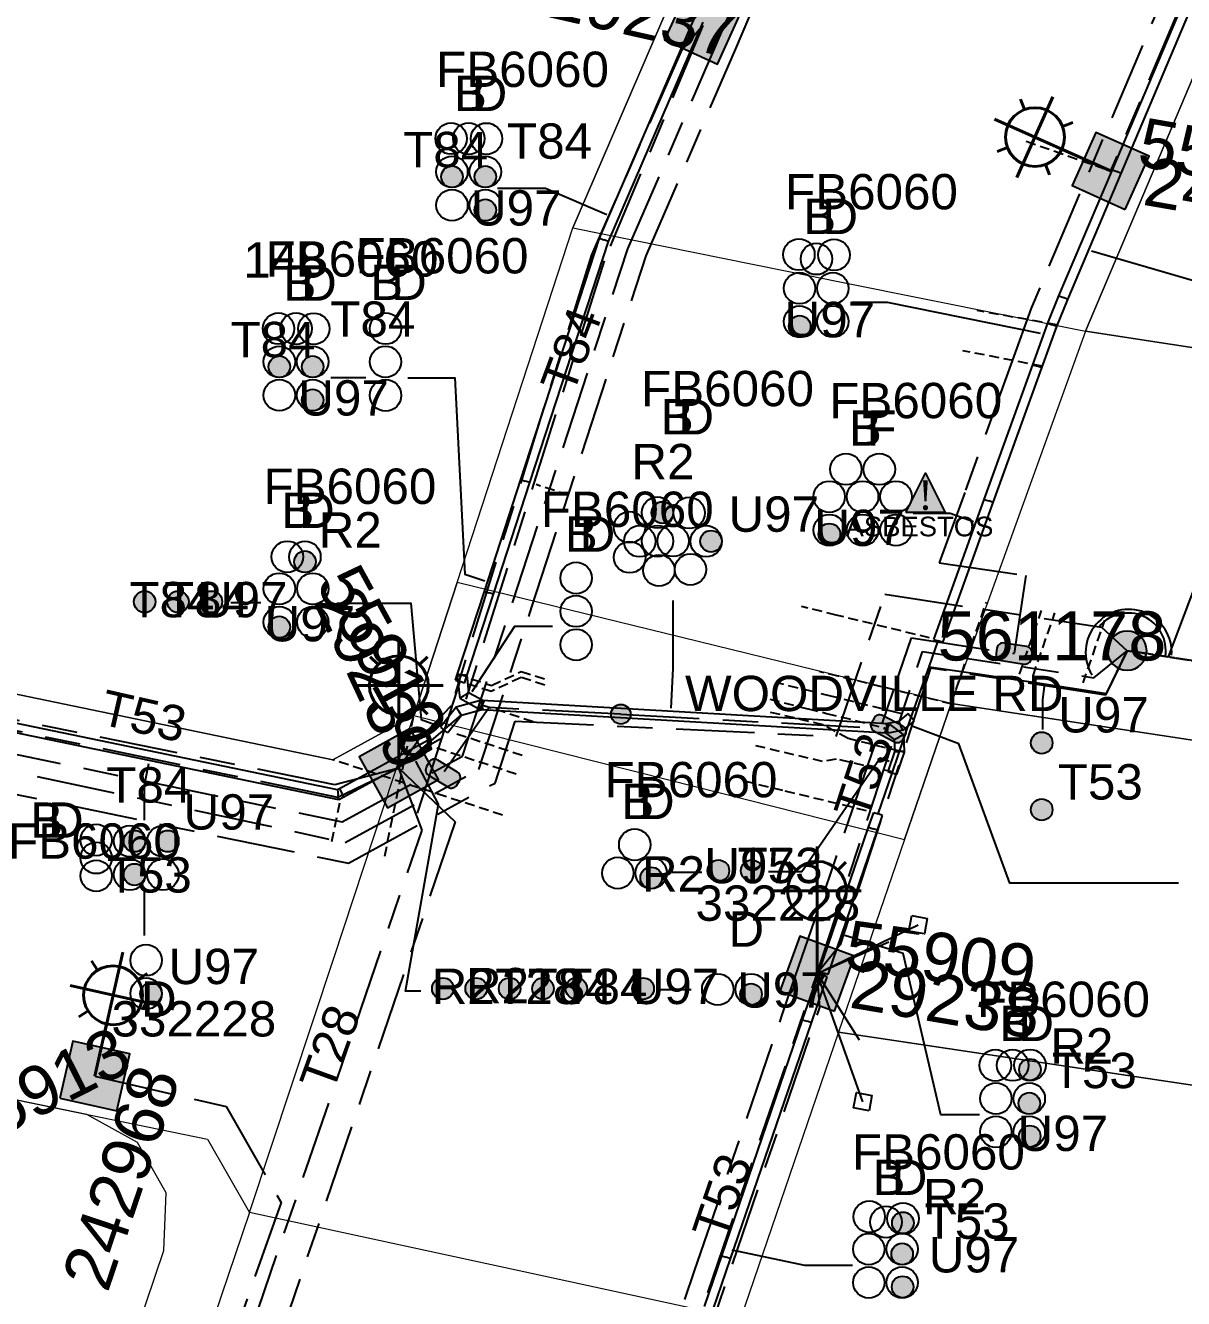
# Model space of a CAD drawing. Header units: metres. Extents: x 314484 to 315473, y 6253544 to 6254134.
# Drawn here: x 314907.1 to 314966.1, y 6253935.7 to 6254000.6 of the extents above; entities that cross this region are included whole.
import ezdxf
from ezdxf.enums import TextEntityAlignment as Align

# ---------------------------------------------------------------- set-up
doc = ezdxf.new("R2010")
doc.units = ezdxf.units.M
for name, pattern in [('Cable Exist OH', [1, 1, 0]), ('Cable Exist UG', [8.2, 4, -1.2, 1.8, -1.2]), ('DASHED', [0.75, 0.5, -0.25])]:
    doc.linetypes.add(name, pattern=pattern)
doc.layers.get('0').update_dxf_attribs({"color": 6})
for name, color, linetype, lineweight in [('Cadastre Buildings_SP_EXT', 9, 'Continuous', 5), ('Cadastre Land Parcels_SP_EXT', 9, 'Continuous', 5), ('Cadastre Roads_SP_EXT', 9, 'Continuous', 5)]:
    doc.layers.add(name, color=color, linetype=linetype, lineweight=lineweight)
for name, color, linetype in [('Duct_SP_EXT', 7, 'Continuous'), ('Equip_HV_EXT', 7, 'Continuous'), ('Equip_SL_EXT', 7, 'Continuous'), ('Equip_SP_SL_EXT', 7, 'Continuous'), ('Mains_HV_EXT', 7, 'Continuous'), ('Mains_LV_EXT', 7, 'Continuous'), ('Mains_SL_EXT', 7, 'Continuous'), ('Services_SP_EXT', 7, 'Continuous'), ('SupportsOH_SP_TR_HV_LV_SL_EXT', 7, 'Continuous'), ('SupportsUG_SP_LV_SL_EXT', 7, 'Continuous'), ('Trench_SP_EXT', 7, 'Continuous')]:
    doc.layers.add(name, color=color, linetype=linetype)
doc.layers.add('UNKNOWN_FEATURES', color=1, linetype='DASHED', plot=False)
doc.styles.add('COLUMN_LABEL', font='arial.ttf')
doc.styles.add('iecARIAL', font='arial.ttf', dxfattribs={"height": 2})
doc.styles.add('iecNAME', font='times.ttf')
doc.styles.add('POLE_LABEL', font='arial.ttf')
doc.styles.get("Standard").update_dxf_attribs({"font": 'arial.ttf'})

# ---------------------------------------------------------------- blocks, each defined once
blk = doc.blocks.new('COLUMN_EXT')
blk.add_hatch(color=256).paths.add_polyline_path([(-1.485, 1.485), (-1.485, -1.485), (1.485, -1.485), (1.485, 1.485)])
blk.add_lwpolyline([(-1.485, -1.485), (1.485, -1.485), (1.485, 1.485), (-1.485, 1.485)], close=True)
for tag, height, style, flags, p in [('ASSET_NUM', 2.5, 'COLUMN_LABEL', 8, (2, 2)), ('STRUCTURE_PLANT_NUMBER', 0.2, 'POLE_LABEL', 9, (1.813, 0.031)), ('STREET_CODE', 0.2, 'COLUMN_LABEL', 9, (1.813, -0.2))]:
    blk.add_attdef(tag, text='', height=height, dxfattribs=dict(style=style, flags=flags)).set_placement(p, align=Align.MIDDLE_LEFT)
at = {"flags": 9}
for tag, p in [('OWNED_BY', (1.813, -0.6)), ('COLUMN_TYPE', (1.813, -0.4)), ('STATE', (1.813, -0.8)), ('USAGE', (1.813, -1)), ('LEGEND', (1.813, -1.2)), ('STREETNAME', (1.813, -1.6)), ('SUBURB', (1.813, -1.8)), ('LOCATION', (1.813, -1.4)), ('NOTES', (1.813, -2))]:
    blk.add_attdef(tag, text='', height=0.2, dxfattribs=at).set_placement(p, align=Align.MIDDLE_LEFT)
at = {"flags": 1}
blk.add_attdef('Z', (1.813, -2.351), '', height=0.2, dxfattribs=at)
blk = doc.blocks.new('DUCT_EXT')
blk.add_circle((0, 0.8), 0.8)
at = {"flags": 1}
blk.add_attdef('Z', (0, 0), '', height=0.2, dxfattribs=at)
at = {"flags": 9}
for tag, p in [('DUCT_CODE', (0, 0)), ('XSECT_TYPE', (0, -0.2)), ('STATE', (0, -0.6)), ('FB_REFERENCE', (0, -0.4)), ('NOTES', (0, -0.8))]:
    blk.add_attdef(tag, text='', height=0.2, dxfattribs=at).set_placement(p, align=Align.MIDDLE_LEFT)
blk = doc.blocks.new('SL_LANTERN_EXT')
at = {"lineweight": 40}
for p, q in [((0, 1.968), (0, 6.468)), ((-1.459, 5.676), (-1.061, 5.278)), ((1.458, 5.676), (1.06, 5.278)), ((-2.25, 4.218), (2.25, 4.218)), ((-1.459, 2.759), (-1.061, 3.157)), ((0, 0), (0, 2.721)), ((1.458, 2.759), (1.06, 3.157))]:
    blk.add_line(p, q, dxfattribs=at)
blk.add_circle((0, 4.218), 1.5, dxfattribs=at)
at = {"style": 'iecARIAL', "flags": 8}
blk.add_attdef('ASSET_NUM', (1.5, 1.5), '', height=2.5, dxfattribs=at)
for tag, p, height, flags in [('CONSTRUCTED_VOLTAGE', (0.981, -0.653), 0.2, 9), ('CONTROL_TYPE', (0.981, -0.853), 0.2, 9), ('LANTERN_PURPOSE', (0.981, -1.053), 0.2, 9), ('LANTERN_TYPE', (0.981, -1.253), 0.2, 9), ('NO_PHASES', (0.981, -1.453), 0.2, 9), ('LNUMBER', (2.181, -3.253), 2.5, 8), ('OPERATING_VOLTAGE', (0.981, -1.653), 0.2, 9), ('ORIENTATION', (0.981, -1.853), 0.2, 9), ('OWNED_BY', (0.981, -2.053), 0.2, 9), ('STATE', (0.981, -2.253), 0.2, 9), ('CEXIST', (0.981, -2.653), 0.2, 9), ('USAGE', (0.981, -2.453), 0.2, 9), ('CNEW', (0.981, -2.853), 0.2, 9), ('CNUMBER', (0.981, -3.053), 0.2, 9), ('CREMOVE', (0.981, -3.253), 0.2, 9), ('CREPLACE', (0.981, -3.453), 0.2, 9), ('LKINGHEIGHT', (0.981, -3.653), 0.2, 9), ('LBRACKET', (0.981, -3.853), 0.2, 9), ('LBRACKETVOCAB', (0.981, -4.053), 0.2, 9), ('LCATEGORY', (0.981, -4.253), 0.2, 9), ('LCHARGE1', (0.981, -4.453), 0.2, 9), ('LCHARGE1PERCENT', (0.981, -4.653), 0.2, 9), ('LCHARGE2', (0.981, -4.853), 0.2, 9), ('LCHARGE2PERCENT', (0.981, -5.053), 0.2, 9), ('LCHARGE3', (0.981, -5.253), 0.2, 9), ('LCHARGE3PERCENT', (0.981, -5.453), 0.2, 9), ('LEXIST', (0.981, -5.653), 0.2, 9), ('LLAMP', (0.981, -5.853), 0.2, 9), ('LLAMPVOCAB', (0.981, -6.053), 0.2, 9), ('LMAST', (0.981, -6.253), 0.2, 9), ('LMASTVOCAB', (0.981, -6.453), 0.2, 9), ('LNEW', (0.981, -6.653), 0.2, 9), ('LANTNUMBER', (0.981, -6.853), 0.2, 9), ('LOUTREACH', (0.981, -7.253), 0.2, 9), ('LOUTREACHVOCAB', (0.981, -7.453), 0.2, 9), ('LRATECODE', (0.981, -7.653), 0.2, 9), ('LREMOVE', (0.981, -7.853), 0.2, 9), ('LREPLACE', (0.981, -8.053), 0.2, 9), ('LTYPE', (0.981, -8.253), 0.2, 9), ('LTYPEVOCAB', (0.981, -8.453), 0.2, 9), ('STREETNAME', (0.981, -9.253), 0.2, 9), ('LEGEND', (0.981, -8.653), 0.2, 9), ('LOCATION', (0.981, -8.853), 0.2, 9), ('NOTES', (0.981, -9.053), 0.2, 9), ('SUBURB', (0.981, -9.453), 0.2, 1)]:
    blk.add_attdef(tag, p, '', height=height, dxfattribs=dict(flags=flags))
blk = doc.blocks.new('CCP_EXT')
at = {"flags": 9}
for tag, p in [('OWNED_BY', (0, -1)), ('USAGE', (0, -1.2)), ('STATE', (0, -1.8)), ('LEGEND', (0, -1.4)), ('LIFE_SUPPORT', (0, -1.6)), ('NOTES', (0, -2))]:
    blk.add_attdef(tag, text='', height=0.2, dxfattribs=at).set_placement(p, align=Align.MIDDLE_LEFT)
blk.add_wipeout([(0, 0.566), (0.566, 0), (0, -0.566), (-0.566, 0)])
blk.add_lwpolyline([(-0.566, 0), (0, 0.566), (0.566, 0), (0, -0.566), (-0.566, 0)])
at = {"flags": 1}
blk.add_attdef('Z', (0, 0), '', height=0.2, dxfattribs=at)
at = {"flags": 9}
for tag, p in [('CCP_TYPE', (0, 0)), ('OPERATING_VOLTAGE', (0, -0.6)), ('CONSTRUCTED_VOLTAGE', (0, -0.2)), ('NO_PHASES', (0, -0.4)), ('ORIENTATION', (0, -0.8))]:
    blk.add_attdef(tag, text='', height=0.2, dxfattribs=at).set_placement(p, align=Align.MIDDLE_LEFT)
blk = doc.blocks.new('POLE_EXT')
blk.add_hatch(color=256).paths.add_polyline_path([(-1, 0, 1), (1, 0, 1)])
blk.add_lwpolyline([(-1, 0, 1), (1, 0, 1)], format="xyb", close=True)
for tag, height, flags, p in [('pNumber', 2.5, 8, (-17.84, 2.067)), ('OWNED_BY', 0.2, 9, (1.355, -0.4)), ('PARENT', 0.2, 9, (1.355, -0.6)), ('SPECIAL_USE', 0.2, 9, (1.355, -0.8)), ('STATE', 0.2, 9, (1.355, -1)), ('USAGE', 0.2, 9, (1.355, -1.2)), ('cLV', 0.2, 9, (1.355, -1.4)), ('cHV', 0.2, 9, (1.355, -2)), ('hDepth', 0.2, 9, (1.355, -1.6)), ('hDia', 0.2, 9, (1.355, -1.8)), ('LBRACKET', 0.2, 9, (1.355, -2.2)), ('LExisting', 0.2, 9, (1.355, -2.4)), ('LANTNUMBER', 0.2, 9, (1.355, -2.6)), ('LOther', 0.2, 9, (1.355, -2.8)), ('LRemove', 0.2, 9, (1.355, -3)), ('LEGEND', 0.2, 9, (1.355, -3.2)), ('cLinedev', 0.2, 9, (1.355, -3.4)), ('pExisting', 0.2, 9, (1.355, -3.8)), ('LOCATION', 0.2, 9, (1.355, -3.6)), ('pFooting', 0.2, 9, (1.355, -4.4)), ('pNew', 0.2, 9, (1.355, -4.6)), ('PFNUMBER', 0.2, 9, (1.355, -4)), ('NEWPFNUMBER', 0.2, 9, (1.355, -4.2)), ('pRelocate', 0.2, 9, (1.355, -5)), ('pRemove', 0.2, 9, (1.355, -5.2)), ('pReplace', 0.2, 9, (1.355, -5.4)), ('pStay', 0.2, 9, (1.355, -5.6)), ('pType', 0.2, 9, (1.355, -5.8)), ('cspan', 0.2, 9, (1.355, -6)), ('STREETNAME', 0.2, 9, (1.355, -6.2)), ('SUBURB', 0.2, 9, (1.355, -6.4)), ('OPERATED_BY', 0.2, 9, (1.355, -7.014)), ('NOTES', 0.2, 9, (1.355, -6.6)), ('MAINTAINED_BY', 0.2, 9, (1.355, -6.814))]:
    blk.add_attdef(tag, text='', height=height, dxfattribs=dict(flags=flags)).set_placement(p, align=Align.MIDDLE_LEFT)
at = {"style": 'POLE_LABEL'}
for tag, height, flags, p in [('ASSET_NUM', 2.5, 8, (2, 2)), ('STRUCTURE_PLANT_NUMBER', 0.2, 9, (1.355, 0.028)), ('STREET_CODE', 0.2, 9, (1.355, -0.2))]:
    blk.add_attdef(tag, text='', height=height, dxfattribs=dict(at, flags=flags)).set_placement(p, align=Align.MIDDLE_LEFT)
at = {"flags": 1}
blk.add_attdef('Z', (1.355, -7.328), '', height=0.2, dxfattribs=at)
blk = doc.blocks.new('SL_STJ_EXT')
h = blk.add_hatch(color=256)
edge = h.paths.add_edge_path()
edge.add_ellipse((-0.586, 0.131), major_axis=(0.226, 0.226), ratio=1, start_angle=44.99996, end_angle=135)
edge.add_line((-0.906, 0.131), (-0.906, -0.131))
edge.add_ellipse((-0.586, -0.131), major_axis=(0.226, 0.226), ratio=1, start_angle=134.99996, end_angle=225)
edge.add_line((-0.586, -0.451), (0.586, -0.451))
edge.add_ellipse((0.586, -0.131), major_axis=(-0.226, 0.226), ratio=1, start_angle=134.99996, end_angle=225)
edge.add_line((0.906, -0.131), (0.906, 0.131))
edge.add_ellipse((0.586, 0.131), major_axis=(-0.226, 0.226), ratio=1, start_angle=224.99996, end_angle=315)
edge.add_line((0.586, 0.451), (-0.586, 0.451))
blk.add_lwpolyline([(-0.906, 0.131), (-0.906, -0.131, 0.414214), (-0.586, -0.451), (0.586, -0.451, 0.414214), (0.906, -0.131), (0.906, 0.131, 0.414214), (0.586, 0.451), (-0.586, 0.451, 0.414214)], format="xyb", close=True)
at = {"flags": 1}
blk.add_attdef('Z', (0, 0), '', height=0.2, dxfattribs=at)
at = {"flags": 9}
for tag, p in [('ORIENTATION', (0, 0)), ('USAGE', (0, -0.2)), ('LEGEND', (0, -0.4)), ('NOTES', (0, -0.6))]:
    blk.add_attdef(tag, text='', height=0.2, dxfattribs=at).set_placement(p, align=Align.MIDDLE_LEFT)
blk = doc.blocks.new('HV_STJ_EXT')
h = blk.add_hatch(color=256)
edge = h.paths.add_edge_path()
edge.add_ellipse((-0.586, 0.131), major_axis=(0.226, 0.226), ratio=1, start_angle=44.99996, end_angle=135)
edge.add_line((-0.906, 0.131), (-0.906, -0.131))
edge.add_ellipse((-0.586, -0.131), major_axis=(0.226, 0.226), ratio=1, start_angle=134.99996, end_angle=225)
edge.add_line((-0.586, -0.451), (0.586, -0.451))
edge.add_ellipse((0.586, -0.131), major_axis=(-0.226, 0.226), ratio=1, start_angle=134.99996, end_angle=225)
edge.add_line((0.906, -0.131), (0.906, 0.131))
edge.add_ellipse((0.586, 0.131), major_axis=(-0.226, 0.226), ratio=1, start_angle=224.99996, end_angle=315)
edge.add_line((0.586, 0.451), (-0.586, 0.451))
blk.add_lwpolyline([(-0.906, 0.131), (-0.906, -0.131, 0.414214), (-0.586, -0.451), (0.586, -0.451, 0.414214), (0.906, -0.131), (0.906, 0.131, 0.414214), (0.586, 0.451), (-0.586, 0.451, 0.414214)], format="xyb", close=True)
for tag, flags, p in [('ORIENTATION', 9, (1.5, 0)), ('USAGE', 9, (1.5, -0.2)), ('LEGEND', 9, (1.5, -0.4)), ('NOTES', 9, (1.5, -0.6)), ('Z', 1, (1.5, -0.8))]:
    blk.add_attdef(tag, text='', height=0.2, dxfattribs=dict(flags=flags)).set_placement(p, align=Align.MIDDLE_LEFT)
blk = doc.blocks.new('WARNING_FEATURE_EXT')
h = blk.add_hatch(color=2)
h.dxf.hatch_style = 1
h.paths.add_polyline_path([(0.001, 1.995), (-0.994, -0.001), (0.997, -0.001)])
at = {"color": 18, "true_color": 0x000000}
blk.add_lwpolyline([(-0.994, -0.001), (0.001, 1.995), (0.997, -0.001)], close=True, dxfattribs=at)
at = {"color": 18, "true_color": 0x000000, "insert": (0.001, 0.872), "char_height": 1.5, "attachment_point": 5, "line_spacing_factor": 1.5, "style": 'iecNAME'}
blk.add_mtext_dynamic_manual_height_columns('!', width=1.5, gutter_width=4, heights=[0], dxfattribs=at)
at = {"color": 2, "flags": 1}
for tag, p in [('STATE', (1.191, 2.008)), ('HAZMAT_ID', (1.191, 0.723))]:
    blk.add_attdef(tag, p, '', height=0.8, dxfattribs=at)
at = {"color": 2}
blk.add_attdef('WARNING_TYPE', text='', height=1, dxfattribs=at).set_placement((-4.067, -1.217), (4.875, -1.217), align=Align.ALIGNED)
at = {"color": 2, "flags": 1}
blk.add_attdef('WARNING_DESC', text='', height=0.8, dxfattribs=at).set_placement((1.191, -0.562), align=Align.MIDDLE_CENTER)
blk = doc.blocks.new('CABLE_LARGE_EXT')
h = blk.add_hatch(color=256)
edge = h.paths.add_edge_path()
edge.add_arc((0, 0.55), 0.55, 0, 360)
blk.add_circle((0, 0.55), 0.55)
at = {"flags": 1}
blk.add_attdef('Z', (0, 0), '', height=0.2, dxfattribs=at)
at = {"flags": 9}
for tag, p in [('COND_CODE', (0, 0)), ('XSECT_SIZE', (0, -0.6)), ('STATE', (0, -0.4)), ('FB_REFERENCE', (0, -0.2)), ('NOTES', (0, -0.8))]:
    blk.add_attdef(tag, text='', height=0.2, dxfattribs=at).set_placement(p, align=Align.MIDDLE_LEFT)
blk = doc.blocks.new('CONNECTOR_NODE_EXT')
h = blk.add_hatch(color=256)
edge = h.paths.add_edge_path()
edge.add_arc((0, 0), 0.5, 0, 360)
blk.add_circle((0, 0), 0.5)
at = {"flags": 1}
blk.add_attdef('Z', (0, 0), '', height=0.2, dxfattribs=at)
at = {"flags": 9}
for tag, p in [('CONNECTOR_TYPE', (0, 0)), ('OPERATING_VOLTAGE', (0, -0.6)), ('CONSTRUCTED_VOLTAGE', (0, -0.2)), ('NO_PHASES', (0, -0.4)), ('ORIENTATION', (0, -0.8)), ('SUBTYPE', (0, -1)), ('USAGE', (0, -1.2)), ('NOTES', (0, -1.4))]:
    blk.add_attdef(tag, text='', height=0.2, dxfattribs=at).set_placement(p, align=Align.MIDDLE_LEFT)

msp = doc.modelspace()

# ---------------------------------------------------------------- linework, layer by layer
at = {"layer": 'Cadastre Land Parcels_SP_EXT', "linetype": 'Continuous'}
for points in [[(314926.91, 6253965.428), (314929.119, 6253972.204), (314935.006, 6253990.265), (314939.875, 6254001.52), (314909.534, 6254008.395), (314907.269, 6254008.908), (314904.026, 6254009.683), (314889.537, 6253970.059), (314922.791, 6253963.176), (314926.91, 6253965.428)], [(315010.726, 6253999.967), (314969.993, 6254005.932), (314961.12, 6253985.006), (315007.47, 6253977.898), (315010.726, 6253999.967)], [(314896.79, 6253896.365), (314900.702, 6253898.297), (314914.173, 6253938.179), (314914.302, 6253941.123), (314912.838, 6253943.679), (314910.248, 6253945.115), (314866.573, 6253954.098), (314850.77, 6253957.326), (314838.491, 6253896.298), (314892.934, 6253884.95), (314896.79, 6253896.365)], [(314974.847, 6253945.364), (314948.553, 6253949.31), (314943.549, 6253934.707), (314996.549, 6253926.283), (314999.059, 6253941.732), (314974.847, 6253945.364)]]:
    msp.add_lwpolyline(points, close=True, dxfattribs=at)
at = {"layer": 'Cadastre Roads_SP_EXT', "linetype": 'Continuous'}
for points in [[(314969.993, 6254005.932), (314975.288, 6254018.461), (314980.627, 6254031.048), (314967.271, 6254035.174), (314953.53, 6254039.419), (314954.863, 6254036.17), (314951.33, 6254028.062), (314945.605, 6254014.823), (314939.875, 6254001.52), (314935.006, 6253990.265), (314948.868, 6253987.472), (314961.12, 6253985.006), (314969.993, 6254005.932)], [(314791.082, 6253990.484), (314776.188, 6253993.573), (314771.62, 6253984.523), (314766.615, 6253974.609), (314850.77, 6253957.326), (314866.573, 6253954.098), (314916.395, 6253943.851), (314918.548, 6253940.12), (314922.829, 6253953.078), (314926.91, 6253965.428), (314922.791, 6253963.176), (314889.537, 6253970.058), (314882.444, 6253971.543), (314876.335, 6253972.809), (314869.967, 6253974.129), (314863.982, 6253975.37), (314857.118, 6253976.793), (314851.048, 6253978.051), (314845.129, 6253979.279), (314833.028, 6253981.788), (314820.874, 6253984.307), (314808.797, 6253986.811), (314791.082, 6253990.484)], [(314939.904, 6253962.147), (314951.915, 6253959.114), (314954.289, 6253966.039), (314942.233, 6253968.992), (314929.119, 6253972.204), (314926.91, 6253965.428), (314939.904, 6253962.147)], [(314928.425, 6253890.602), (314933.384, 6253905.033), (314938.345, 6253919.53), (314943.549, 6253934.707), (314932.511, 6253937.097), (314918.548, 6253940.12), (314897.346, 6253877.605), (314910.963, 6253876), (314922.941, 6253874.587), (314928.425, 6253890.602)]]:
    msp.add_lwpolyline(points, close=True, dxfattribs=at)
msp.add_lwpolyline([(315065.101, 6253969.134), (315049.979, 6253971.444), (315047.983, 6253971.748), (315034.982, 6253973.732), (315007.47, 6253977.898), (315007.47, 6253977.898), (314961.12, 6253985.006), (314957.797, 6253975.78), (314954.289, 6253966.039), (314977.656, 6253962.494), (315001.865, 6253958.821), (315016.724, 6253956.55), (315031.886, 6253954.238), (315047.014, 6253951.916), (315048.373, 6253951.71), (315061.996, 6253949.639), (315077.14, 6253947.305)], dxfattribs=at)
at = {"layer": 'Duct_SP_EXT'}
for p, q in [((314962.499, 6253993.227), (314970.609, 6254012.374)), ((314962.941, 6253993.04), (314971.051, 6254012.187)), ((314936.373, 6253989.748), (314941.215, 6254000.94)), ((314936.822, 6253989.578), (314941.655, 6254000.75)), ((314959.777, 6253986.809), (314962.499, 6253993.227)), ((314962.499, 6253993.227), (314962.72, 6253993.134)), ((314962.499, 6253993.227), (314962.72, 6253993.134)), ((314962.941, 6253993.04), (314962.72, 6253993.134)), ((314962.941, 6253993.04), (314962.72, 6253993.134)), ((314960.221, 6253986.625), (314962.941, 6253993.04)), ((314932.364, 6253977.448), (314936.373, 6253989.748)), ((314932.82, 6253977.299), (314936.822, 6253989.578)), ((314936.373, 6253989.748), (314936.598, 6253989.663)), ((314936.822, 6253989.578), (314936.598, 6253989.663)), ((314959.214, 6253985.42), (314959.777, 6253986.807)), ((314959.659, 6253985.239), (314960.221, 6253986.627)), ((314959.777, 6253986.807), (314959.777, 6253986.809)), ((314959.777, 6253986.809), (314959.999, 6253986.717)), ((314959.777, 6253986.807), (314959.999, 6253986.717)), ((314960.221, 6253986.627), (314959.999, 6253986.717)), ((314960.221, 6253986.625), (314959.999, 6253986.717)), ((314960.221, 6253986.627), (314960.221, 6253986.625)), ((314958.448, 6253983.298), (314959.211, 6253985.411)), ((314959.211, 6253985.411), (314959.436, 6253985.329)), ((314959.214, 6253985.42), (314959.436, 6253985.329)), ((314959.659, 6253985.239), (314959.436, 6253985.329)), ((314959.662, 6253985.248), (314959.436, 6253985.329)), ((314958.9, 6253983.135), (314959.662, 6253985.248)), ((314955.972, 6253976.437), (314958.448, 6253983.298)), ((314956.423, 6253976.275), (314958.9, 6253983.135)), ((314958.448, 6253983.298), (314958.674, 6253983.217)), ((314958.448, 6253983.298), (314958.674, 6253983.217)), ((314958.9, 6253983.135), (314958.674, 6253983.217)), ((314958.9, 6253983.135), (314958.674, 6253983.217)), ((314930.507, 6253971.752), (314932.364, 6253977.448)), ((314930.963, 6253971.603), (314932.82, 6253977.299)), ((314932.364, 6253977.448), (314932.592, 6253977.374)), ((314932.364, 6253977.448), (314932.592, 6253977.374)), ((314932.82, 6253977.299), (314932.592, 6253977.374)), ((314932.82, 6253977.299), (314932.592, 6253977.374)), ((314953.405, 6253969.309), (314955.972, 6253976.437)), ((314953.856, 6253969.146), (314956.423, 6253976.275)), ((314955.972, 6253976.437), (314956.198, 6253976.356)), ((314956.423, 6253976.275), (314956.198, 6253976.356)), ((314929.138, 6253967.553), (314930.507, 6253971.752)), ((314930.507, 6253971.752), (314930.735, 6253971.677)), ((314930.963, 6253971.603), (314930.735, 6253971.677)), ((314929.595, 6253967.404), (314930.963, 6253971.603)), ((314953.405, 6253969.309), (314953.63, 6253969.228)), ((314953.856, 6253969.146), (314953.63, 6253969.228)), ((314929.033, 6253967.23), (314929.138, 6253967.553)), ((314929.033, 6253967.23), (314929.261, 6253967.156)), ((314929.128, 6253967.453), (314929.366, 6253967.479)), ((314929.128, 6253967.453), (314929.252, 6253966.308)), ((314929.138, 6253967.553), (314929.366, 6253967.479)), ((314929.138, 6253967.553), (314929.366, 6253967.479)), ((314929.489, 6253967.081), (314929.261, 6253967.156)), ((314929.605, 6253967.504), (314929.366, 6253967.479)), ((314929.595, 6253967.404), (314929.366, 6253967.479)), ((314929.595, 6253967.404), (314929.366, 6253967.479)), ((314929.489, 6253967.081), (314929.595, 6253967.404)), ((314929.605, 6253967.504), (314929.702, 6253966.608)), ((314929.702, 6253966.608), (314929.477, 6253966.458)), ((314929.702, 6253966.608), (314930.492, 6253966.173)), ((314929.067, 6253965.856), (314928.269, 6253964.84)), ((314930.313, 6253966.194), (314929.067, 6253965.856)), ((314929.067, 6253965.856), (314929.206, 6253965.646)), ((314929.252, 6253966.308), (314929.477, 6253966.458)), ((314929.252, 6253966.308), (314930.26, 6253965.752)), ((314930.26, 6253965.752), (314930.376, 6253965.962)), ((314930.313, 6253966.194), (314930.376, 6253965.962)), ((314930.362, 6253965.723), (314930.376, 6253965.962)), ((314930.39, 6253966.202), (314930.376, 6253965.962)), ((314930.492, 6253966.173), (314930.376, 6253965.962)), ((314930.439, 6253965.731), (314930.376, 6253965.962)), ((314951.037, 6253965.013), (314930.39, 6253966.202)), ((314923.096, 6253961.132), (314903.355, 6253965.219)), ((314923.021, 6253961.638), (314903.452, 6253965.689)), ((314929.346, 6253965.435), (314928.647, 6253964.544)), ((314929.346, 6253965.435), (314929.206, 6253965.646)), ((314930.439, 6253965.731), (314929.346, 6253965.435)), ((314951.01, 6253964.534), (314930.362, 6253965.723)), ((314952.102, 6253965.533), (314951.609, 6253965.126)), ((314952.102, 6253965.533), (314952.255, 6253965.348)), ((314952.408, 6253965.163), (314952.255, 6253965.348)), ((314928.269, 6253964.84), (314928.458, 6253964.692)), ((314928.647, 6253964.544), (314928.458, 6253964.692)), ((314950.88, 6253964.581), (314951.024, 6253964.773)), ((314950.88, 6253964.581), (314951.382, 6253964.205)), ((314951.609, 6253965.126), (314950.98, 6253965.009)), ((314950.98, 6253965.009), (314951.024, 6253964.773)), ((314951.01, 6253964.534), (314951.024, 6253964.773)), ((314951.037, 6253965.013), (314951.024, 6253964.773)), ((314951.168, 6253964.965), (314951.024, 6253964.773)), ((314951.067, 6253964.537), (314951.024, 6253964.773)), ((314951.819, 6253964.677), (314951.067, 6253964.537)), ((314951.168, 6253964.965), (314951.85, 6253964.454)), ((314951.609, 6253965.126), (314951.714, 6253964.901)), ((314951.819, 6253964.677), (314951.714, 6253964.901)), ((314952.408, 6253965.163), (314951.819, 6253964.677)), ((314927.595, 6253964.139), (314923.123, 6253961.694)), ((314927.595, 6253964.139), (314927.71, 6253963.928)), ((314927.825, 6253963.717), (314927.71, 6253963.928)), ((314951.382, 6253964.205), (314951.616, 6253964.329)), ((314951.382, 6253964.205), (314951.413, 6253963.578)), ((314951.85, 6253964.454), (314951.616, 6253964.329)), ((314951.85, 6253964.454), (314951.892, 6253963.602)), ((314927.825, 6253963.717), (314923.353, 6253961.272)), ((314951.41, 6253963.624), (314951.051, 6253962.577)), ((314951.413, 6253963.578), (314951.41, 6253963.624)), ((314951.41, 6253963.624), (314951.652, 6253963.59)), ((314951.413, 6253963.578), (314951.652, 6253963.59)), ((314951.894, 6253963.556), (314951.505, 6253962.421)), ((314951.892, 6253963.602), (314951.652, 6253963.59)), ((314951.894, 6253963.556), (314951.652, 6253963.59)), ((314951.892, 6253963.602), (314951.894, 6253963.556)), ((314951.051, 6253962.577), (314951.278, 6253962.499)), ((314951.505, 6253962.421), (314951.278, 6253962.499)), ((314923.123, 6253961.694), (314923.021, 6253961.638)), ((314923.021, 6253961.638), (314923.058, 6253961.385)), ((314923.096, 6253961.132), (314923.058, 6253961.385)), ((314923.123, 6253961.694), (314923.238, 6253961.483)), ((314923.123, 6253961.694), (314923.238, 6253961.483)), ((314923.353, 6253961.272), (314923.238, 6253961.483)), ((314923.353, 6253961.272), (314923.238, 6253961.483)), ((314923.353, 6253961.272), (314923.096, 6253961.132)), ((314950.08, 6253959.743), (314950.338, 6253960.497)), ((314950.338, 6253960.497), (314950.565, 6253960.419)), ((314950.534, 6253959.588), (314950.792, 6253960.341)), ((314950.792, 6253960.341), (314950.565, 6253960.419)), ((314947.557, 6253952.388), (314950.08, 6253959.743)), ((314948.012, 6253952.232), (314950.534, 6253959.588)), ((314950.08, 6253959.743), (314950.307, 6253959.665)), ((314950.534, 6253959.588), (314950.307, 6253959.665)), ((314946.718, 6253949.939), (314947.52, 6253952.277)), ((314947.52, 6253952.277), (314947.747, 6253952.2)), ((314947.557, 6253952.388), (314947.785, 6253952.31)), ((314948.012, 6253952.232), (314947.785, 6253952.31)), ((314947.172, 6253949.783), (314947.974, 6253952.122)), ((314947.974, 6253952.122), (314947.747, 6253952.2)), ((314942.597, 6253937.914), (314946.718, 6253949.939)), ((314943.051, 6253937.758), (314947.172, 6253949.783)), ((314946.718, 6253949.939), (314946.945, 6253949.861)), ((314947.172, 6253949.783), (314946.945, 6253949.861)), ((314941.714, 6253935.336), (314942.597, 6253937.914)), ((314942.168, 6253935.181), (314943.051, 6253937.758)), ((314942.597, 6253937.914), (314942.597, 6253937.914)), ((314942.597, 6253937.914), (314942.824, 6253937.836)), ((314942.597, 6253937.914), (314942.824, 6253937.836)), ((314943.051, 6253937.758), (314942.824, 6253937.836)), ((314943.051, 6253937.758), (314942.824, 6253937.836)), ((314943.051, 6253937.758), (314943.051, 6253937.758))]:
    msp.add_line(p, q, dxfattribs=at)
for points in [[(314931.168, 6253992.293), (314933.622, 6253992.293), (314936.741, 6253990.944)], [(314969.464, 6253987.457), (314967.037, 6253987.457), (314961.44, 6253989.081)], [(314949.224, 6253986.483), (314951.031, 6253986.483), (314958.82, 6253984.905)], [(314922.688, 6253982.651), (314924.468, 6253982.651)], [(314926.612, 6253982.636), (314928.996, 6253982.636), (314929.516, 6253972.637), (314930.527, 6253972.288)], [(314952.356, 6253975.736), (314954.234, 6253975.736), (314955.426, 6253975.313)], [(314917.591, 6253971.188), (314919.112, 6253971.188)], [(314922.994, 6253971.145), (314926.76, 6253971.145), (314927.289, 6253965.22), (314928.112, 6253964.929)], [(314940.112, 6253971.291), (314940.112, 6253967.831), (314940.002, 6253965.813)], [(314933.969, 6253969.961), (314932.04, 6253969.961), (314929.86, 6253966.644)], [(314958.952, 6253964.715), (314958.952, 6253966.242), (314959.043, 6253966.902)], [(314965.86, 6253956.884), (314957.268, 6253956.884), (314954.681, 6253963.993), (314952.328, 6253964.863)], [(314944.984, 6253957.481), (314946.676, 6253957.481), (314950.667, 6253963.271), (314951.119, 6253963.099)], [(314913.189, 6253960.107), (314913.189, 6253961.882), (314913.415, 6253962.992)], [(314927.261, 6253951.391), (314926.486, 6253951.391), (314928.176, 6253960.917), (314927.014, 6253963.113)], [(314940.075, 6253957.455), (314941.578, 6253957.455)], [(314913.19, 6253954.233), (314913.19, 6253956.55)], [(314955.729, 6253945.088), (314953.755, 6253945.088), (314951.838, 6253953.309), (314948.864, 6253954.23)], [(314941.036, 6253951.455), (314939.316, 6253951.455)], [(314949.252, 6253937.416), (314946.826, 6253937.416), (314943.131, 6253938.193)]]:
    msp.add_lwpolyline(points, dxfattribs=at)
at = {"layer": 'Mains_HV_EXT', "linetype": 'Cable Exist UG'}
for points in [[(314888.926, 6253967.121), (314923.263, 6253960.015), (314928.349, 6253962.796), (314929.393, 6253963.367), (314929.393, 6253963.367), (314931.971, 6253971.274), (314937.815, 6253989.202), (314942.628, 6254000.329), (314945.763, 6254007.606), (314945.763, 6254007.606), (314948.359, 6254013.634), (314954.082, 6254026.867), (314957.613, 6254034.971), (314969.971, 6254062.945), (314969.971, 6254062.945), (314973.584, 6254070.998)], [(314993.874, 6254068.917), (314985.28, 6254049.722), (314983.669, 6254045.92), (314983.669, 6254045.92), (314977.865, 6254032.218), (314976.015, 6254027.857), (314976.015, 6254027.857), (314972.525, 6254019.631), (314967.23, 6254007.101), (314958.358, 6253986.177), (314957.389, 6253983.5), (314957.389, 6253983.5), (314954.974, 6253976.797), (314953.665, 6253973.214), (314958.093, 6253972.554), (314957.492, 6253968.587)], [(314900.836, 6253962.624), (314923.577, 6253957.907), (314931.049, 6253961.992), (314931.049, 6253961.992), (314932.077, 6253965.146), (314948.427, 6253964.356), (314950.913, 6253971.608), (314961.946, 6253969.934), (314963.246, 6253968.733)]]:
    msp.add_lwpolyline(points, dxfattribs=at)
at = {"layer": 'Mains_HV_EXT', "linetype": 'Continuous'}
msp.add_lwpolyline([(314965.194, 6253968.436, 0.76291), (314961.825, 6253969.953)], format="xyb", dxfattribs=at)
at = {"layer": 'Mains_HV_EXT', "linetype": 'Cable Exist OH'}
msp.add_lwpolyline([(314963.246, 6253968.733), (315027.248, 6253959), (315178.402, 6253935.923), (315213.093, 6253930.671), (315251.587, 6253924.754), (315293.879, 6253918.267), (315330.719, 6253931.078)], dxfattribs=at)
at = {"layer": 'Mains_LV_EXT', "linetype": 'Cable Exist UG'}
for points in [[(314851.954, 6253953.813), (314854.004, 6253954.179), (314858.302, 6253974.569), (314858.302, 6253974.569), (314863.576, 6253973.412), (314882.883, 6253969.408), (314882.883, 6253969.408), (314890.369, 6253967.873), (314891.692, 6253965.774), (314891.692, 6253965.774), (314923.42, 6253958.961), (314930.221, 6253962.68), (314932.922, 6253970.964), (314938.751, 6253988.848), (314943.294, 6253999.349), (314944.375, 6254001.857), (314944.375, 6254001.857), (314947.559, 6254009.247), (314946.815, 6254012.161)], [(314941.642, 6254000.576), (314936.603, 6253988.581), (314929.3, 6253965.449), (314926.148, 6253962.747)], [(314926.148, 6253962.747), (314923.04, 6253961.252), (314892.215, 6253967.635), (314888.717, 6253966.151)], [(314915.97, 6253926.388), (314927.338, 6253959.589), (314926.148, 6253962.747)], [(314936.564, 6253920.515), (314947.455, 6253952.283)]]:
    msp.add_lwpolyline(points, dxfattribs=at)
at = {"layer": 'Mains_LV_EXT', "linetype": 'Continuous'}
msp.add_lwpolyline([(314965.517, 6253968.499, 1.367903), (314961.459, 6253967.496)], format="xyb", dxfattribs=at)
at = {"layer": 'Mains_LV_EXT', "linetype": 'Cable Exist OH'}
msp.add_lwpolyline([(314986.32, 6253965.233), (314963.246, 6253968.733)], dxfattribs=at)
at = {"layer": 'Mains_SL_EXT', "linetype": 'Cable Exist UG'}
for points in [[(314978.714, 6254031.67), (314962.405, 6253993.169)], [(314941.642, 6254000.576), (314940.528, 6253999.263), (314935.957, 6253988.897), (314928.822, 6253965.927), (314927.185, 6253964.232), (314926.148, 6253962.747)], [(314926.148, 6253962.747), (314922.891, 6253961.894), (314891.929, 6253968.179), (314888.717, 6253966.151)], [(314937.457, 6253965.496), (314930.753, 6253965.839), (314928.401, 6253962.471)], [(314937.457, 6253965.496), (314951.097, 6253964.755)], [(314926.148, 6253962.747), (314929.022, 6253960.011), (314917.923, 6253927.387), (314915.97, 6253926.388)], [(314936.564, 6253920.515), (314937.859, 6253921.958), (314947.589, 6253950.559), (314947.455, 6253952.283)], [(314910.662, 6253947.07), (314917.359, 6253945.514), (314920.15, 6253940.623), (314915.994, 6253928.854), (314915.97, 6253926.388)]]:
    msp.add_lwpolyline(points, dxfattribs=at)
at = {"layer": 'Mains_SL_EXT', "linetype": 'Cable Exist OH'}
msp.add_lwpolyline([(314963.246, 6253968.733), (314986.282, 6253965.255)], dxfattribs=at)
at = {"layer": 'Services_SP_EXT'}
msp.add_lwpolyline([(314974.115, 6253991.651), (314965.338, 6253968.416)], dxfattribs=at)
at = {"layer": 'Trench_SP_EXT', "linetype": 'Cable Exist UG'}
for points in [[(314953.165, 6253967.916), (314953.63, 6253969.228)], [(314960.9, 6253966.756), (314962.2, 6253966.558), (314963.246, 6253968.733)], [(314952.255, 6253965.348), (314953.165, 6253967.916)], [(314953.165, 6253967.916), (314954.693, 6253967.69), (314955.65, 6253967.552), (314955.65, 6253967.552), (314957.659, 6253967.247)], [(314929.261, 6253967.156), (314928.458, 6253964.692)], [(314957.659, 6253967.247), (314958.367, 6253967.14)], [(314958.367, 6253967.14), (314960.9, 6253966.756)], [(314951.278, 6253962.499), (314952.255, 6253965.348)], [(314928.458, 6253964.692), (314928.317, 6253964.26)], [(314928.317, 6253964.26), (314927.027, 6253960.304)], [(314928.317, 6253964.26), (314927.71, 6253963.928)], [(314950.565, 6253960.419), (314951.278, 6253962.499)], [(314947.455, 6253952.283), (314949.87, 6253948.488)]]:
    msp.add_lwpolyline(points, dxfattribs=at)
at = {"layer": 'UNKNOWN_FEATURES'}
for points in [[(314958.103, 6253994.685), (314962.405, 6253993.169)], [(314959.659, 6253985.327), (314955.61, 6253986.053)], [(314958.932, 6253983.216), (314954.883, 6253984.012)], [(314934.786, 6253976.655), (314933.141, 6253977.191)], [(314954.289, 6253966.039), (314954.825, 6253967.586), (314956.078, 6253971.198)], [(314953.189, 6253969.381), (314948.434, 6253970.543), (314946.667, 6253970.975)], [(314957.771, 6253967.537), (314958.893, 6253970.771)], [(314958.458, 6253967.456), (314959.572, 6253970.668)], [(314961.005, 6253967.088), (314962.113, 6253970.282)], [(314933.58, 6253966.974), (314932.374, 6253967.367), (314930.844, 6253966.651), (314929.734, 6253967.013)], [(314929.827, 6253967.298), (314930.871, 6253966.958), (314932.383, 6253967.674), (314933.67, 6253967.259)], [(314954.334, 6253966.011), (314952.197, 6253966.535), (314948.527, 6253967.434), (314947.563, 6253967.667)], [(314951.787, 6253965.511), (314951.503, 6253965.582), (314948.155, 6253966.414), (314947.214, 6253966.648), (314945.41, 6253967.096)], [(314932.986, 6253965.111), (314930.376, 6253965.962)], [(314945.043, 6253966.26), (314946.997, 6253965.774), (314947.937, 6253965.541), (314951.024, 6253964.773)], [(314925.427, 6253958.264), (314926.91, 6253965.428)], [(314951.662, 6253963.615), (314949.036, 6253964.253), (314947.759, 6253964.961), (314944.903, 6253965.634)], [(314932.428, 6253963.4), (314928.864, 6253964.562)], [(314951.298, 6253962.556), (314948.423, 6253963.212), (314947.735, 6253963.087), (314944.295, 6253963.9)], [(314932.118, 6253962.449), (314927.956, 6253963.806)], [(314931.436, 6253960.358), (314922.791, 6253963.176)], [(314943.746, 6253962.099), (314945.818, 6253961.598), (314950.091, 6253960.564)], [(314923.13, 6253960.958), (314922.685, 6253958.832)]]:
    msp.add_lwpolyline(points, dxfattribs=at)

# ---------------------------------------------------------------- block references
at = {"layer": 'Duct_SP_EXT'}
for name, p in [('DUCT_EXT', (314928.812, 6253994.014)), ('DUCT_EXT', (314929.708, 6253994.011)), ('DUCT_EXT', (314930.612, 6253994.008)), ('DUCT_EXT', (314928.854, 6253992.322)), ('DUCT_EXT', (314930.554, 6253992.322)), ('CABLE_LARGE_EXT', (314928.854, 6253992.322)), ('CABLE_LARGE_EXT', (314930.554, 6253992.322)), ('DUCT_EXT', (314928.854, 6253990.622)), ('DUCT_EXT', (314930.554, 6253990.622)), ('CABLE_LARGE_EXT', (314930.554, 6253990.622)), ('DUCT_EXT', (314946.531, 6253988.108)), ('DUCT_EXT', (314947.421, 6253987.884)), ('DUCT_EXT', (314948.315, 6253988.088)), ('DUCT_EXT', (314946.557, 6253986.393)), ('DUCT_EXT', (314948.257, 6253986.393)), ('DUCT_EXT', (314946.557, 6253984.693)), ('DUCT_EXT', (314948.257, 6253984.693)), ('DUCT_EXT', (314920.017, 6253984.337)), ('DUCT_EXT', (314920.914, 6253984.334)), ('DUCT_EXT', (314921.817, 6253984.33)), ('DUCT_EXT', (314925.472, 6253984.338)), ('CABLE_LARGE_EXT', (314946.572, 6253984.696)), ('DUCT_EXT', (314920.06, 6253982.645)), ('DUCT_EXT', (314921.76, 6253982.645)), ('DUCT_EXT', (314925.468, 6253982.646)), ('CABLE_LARGE_EXT', (314920.06, 6253982.645)), ('CABLE_LARGE_EXT', (314921.76, 6253982.645)), ('DUCT_EXT', (314920.06, 6253980.945)), ('DUCT_EXT', (314921.76, 6253980.945)), ('DUCT_EXT', (314925.474, 6253980.937)), ('CABLE_LARGE_EXT', (314921.76, 6253980.945)), ('DUCT_EXT', (314948.924, 6253977.173)), ('DUCT_EXT', (314950.624, 6253977.173)), ('DUCT_EXT', (314948.074, 6253975.773)), ('DUCT_EXT', (314949.774, 6253975.773)), ('DUCT_EXT', (314951.474, 6253975.773)), ('DUCT_EXT', (314948.074, 6253974.073)), ('DUCT_EXT', (314949.774, 6253974.073)), ('DUCT_EXT', (314951.474, 6253974.073)), ('CABLE_LARGE_EXT', (314948.084, 6253974.111)), ('DUCT_EXT', (314920.469, 6253972.714)), ('DUCT_EXT', (314921.366, 6253972.712)), ('CABLE_LARGE_EXT', (314921.366, 6253972.712)), ('DUCT_EXT', (314935.179, 6253971.634)), ('DUCT_EXT', (314920.062, 6253971.086)), ('DUCT_EXT', (314921.762, 6253971.086)), ('CABLE_LARGE_EXT', (314913.201, 6253970.671)), ('CABLE_LARGE_EXT', (314914.9, 6253970.671)), ('CABLE_LARGE_EXT', (314916.6, 6253970.671)), ('DUCT_EXT', (314935.176, 6253969.942)), ('DUCT_EXT', (314920.062, 6253969.386)), ('CABLE_LARGE_EXT', (314920.062, 6253969.386)), ('DUCT_EXT', (314921.762, 6253969.386)), ('DUCT_EXT', (314935.182, 6253968.233)), ('DUCT_EXT', (314938.164, 6253958.051)), ('DUCT_EXT', (314937.303, 6253956.609)), ('DUCT_EXT', (314939.003, 6253956.609)), ('CABLE_LARGE_EXT', (314942.428, 6253956.977)), ('CABLE_LARGE_EXT', (314944.128, 6253956.977)), ('CABLE_LARGE_EXT', (314939.003, 6253956.608)), ('DUCT_EXT', (314942.392, 6253950.68)), ('DUCT_EXT', (314944.092, 6253950.68)), ('CABLE_LARGE_EXT', (314928.391, 6253950.971)), ('CABLE_LARGE_EXT', (314930.091, 6253950.971)), ('CABLE_LARGE_EXT', (314931.791, 6253950.971)), ('CABLE_LARGE_EXT', (314933.491, 6253950.971)), ('CABLE_LARGE_EXT', (314935.191, 6253950.971)), ('CABLE_LARGE_EXT', (314938.591, 6253950.971)), ('CABLE_LARGE_EXT', (314944.092, 6253950.68)), ('DUCT_EXT', (314956.535, 6253946.813)), ('DUCT_EXT', (314957.419, 6253946.817)), ('DUCT_EXT', (314958.301, 6253946.824)), ('CABLE_LARGE_EXT', (314958.297, 6253946.847)), ('DUCT_EXT', (314956.564, 6253945.124)), ('DUCT_EXT', (314958.264, 6253945.124)), ('CABLE_LARGE_EXT', (314958.264, 6253945.124)), ('DUCT_EXT', (314956.564, 6253943.424)), ('DUCT_EXT', (314958.264, 6253943.424)), ('CABLE_LARGE_EXT', (314958.287, 6253943.45)), ('DUCT_EXT', (314950.112, 6253939.104)), ('DUCT_EXT', (314951.829, 6253939.009)), ('DUCT_EXT', (314950.965, 6253938.834)), ('CABLE_LARGE_EXT', (314951.825, 6253939.041)), ('DUCT_EXT', (314950.088, 6253937.452)), ('DUCT_EXT', (314951.788, 6253937.452)), ('CABLE_LARGE_EXT', (314951.788, 6253937.452)), ('DUCT_EXT', (314950.088, 6253935.752)), ('DUCT_EXT', (314951.788, 6253935.752)), ('CABLE_LARGE_EXT', (314951.81, 6253935.778))]:
    msp.add_blockref(name, p, dxfattribs=at)
ref = msp.add_blockref('WARNING_FEATURE_EXT', (314952.974, 6253975.773), dxfattribs=at)
ref.add_attrib('WARNING_TYPE', 'ASBESTOS', (314948.907, 6253974.556), dxfattribs={"layer": '0', "color": 2, "height": 1})
for name, p, rotation in [('DUCT_EXT', (314940.124, 6253975.768), 90), ('CABLE_LARGE_EXT', (314940.124, 6253975.768), 90), ('DUCT_EXT', (314941.737, 6253975.748), 90), ('DUCT_EXT', (314938.697, 6253975.019), 90), ('DUCT_EXT', (314939.222, 6253974.307), 90), ('DUCT_EXT', (314940.127, 6253974.312), 90), ('DUCT_EXT', (314940.919, 6253974.322), 90), ('DUCT_EXT', (314942.602, 6253974.306), 90), ('DUCT_EXT', (314938.708, 6253973.49), 90), ('CABLE_LARGE_EXT', (314942.602, 6253974.306), 90.0000000000002), ('DUCT_EXT', (314941.804, 6253972.869), 90), ('DUCT_EXT', (314940.199, 6253972.821), 90), ('CABLE_LARGE_EXT', (314959.448, 6253964.035), 90.0000000000002), ('CABLE_LARGE_EXT', (314959.448, 6253960.635), 90.0000000000002), ('DUCT_EXT', (314911.53, 6253959.09), 90.0000000000002), ('DUCT_EXT', (314913.232, 6253959.031), 90.0000000000002), ('CABLE_LARGE_EXT', (314913.232, 6253959.031), 90.0000000000002), ('DUCT_EXT', (314914.932, 6253959.031), 90.0000000000002), ('CABLE_LARGE_EXT', (314914.931, 6253959.031), 90.0000000000002), ('DUCT_EXT', (314911.53, 6253958.176), 90.0000000000002), ('DUCT_EXT', (314911.532, 6253957.266), 90.0000000000002), ('DUCT_EXT', (314913.232, 6253957.331), 90.0000000000002), ('DUCT_EXT', (314914.932, 6253957.331), 90.0000000000002), ('CABLE_LARGE_EXT', (314913.232, 6253957.331), 90.0000000000002), ('DUCT_EXT', (314914.074, 6253952.967), 90.0000000000002), ('DUCT_EXT', (314914.074, 6253951.267), 90.0000000000002), ('CABLE_LARGE_EXT', (314914.074, 6253951.267), 90.0000000000002)]:
    msp.add_blockref(name, p, dxfattribs=dict(at, rotation=rotation))
at = {"layer": 'Equip_HV_EXT', "rotation": 171.3735070226419}
msp.add_blockref('HV_STJ_EXT', (314957.492, 6253968.587), dxfattribs=at)
at = {"layer": 'Equip_SL_EXT'}
msp.add_blockref('CONNECTOR_NODE_EXT', (314937.457, 6253965.496), dxfattribs=at)
for p, rotation in [((314951.097, 6253964.755), 332.2893510968764), ((314928.401, 6253962.471), 148.470893909514)]:
    msp.add_blockref('SL_STJ_EXT', p, dxfattribs=dict(at, rotation=rotation))
at = {"layer": 'Equip_SP_SL_EXT'}
ref = msp.add_blockref('SL_LANTERN_EXT', (314962.405, 6253993.169), dxfattribs=dict(at, rotation=65.9355283352461))
ref.add_attrib('ASSET_NUM', '55907', dxfattribs={"layer": '0', "height": 2.5, "rotation": 350.16369, "style": 'iecARIAL'}).set_placement((314963.905, 6253994.669), align=Align.MIDDLE_LEFT)
ref = msp.add_blockref('SL_LANTERN_EXT', (314926.148, 6253962.747), dxfattribs=at)
ref.add_attrib('ASSET_NUM', '55910', dxfattribs={"layer": '0', "height": 2.5, "rotation": 298.72679, "style": 'iecARIAL'}).set_placement((314927.648, 6253964.247), align=Align.MIDDLE_RIGHT)
ref = msp.add_blockref('SL_LANTERN_EXT', (314947.455, 6253952.283), dxfattribs=at)
ref.add_attrib('ASSET_NUM', '55909', dxfattribs={"layer": '0', "height": 2.5, "rotation": 352.06926, "style": 'iecARIAL'}).set_placement((314948.955, 6253953.783), align=Align.MIDDLE_LEFT)
ref = msp.add_blockref('SL_LANTERN_EXT', (314910.662, 6253947.07), dxfattribs=dict(at, rotation=347.269177912943))
ref.add_attrib('ASSET_NUM', '55913', dxfattribs={"layer": '0', "height": 2.5, "rotation": 26.8556, "style": 'iecARIAL'}).set_placement((314912.162, 6253948.57), align=Align.MIDDLE_RIGHT)
at = {"layer": 'SupportsOH_SP_TR_HV_LV_SL_EXT'}
ref = msp.add_blockref('POLE_EXT', (314963.246, 6253968.733), dxfattribs=at)
ref.add_attrib('ASSET_NUM', '561178', dxfattribs={"layer": '0', "height": 2.5, "rotation": 0.00382, "style": 'POLE_LABEL'}).set_placement((314965.246, 6253969.483), align=Align.MIDDLE_RIGHT)
at = {"layer": 'SupportsUG_SP_LV_SL_EXT'}
ref = msp.add_blockref('COLUMN_EXT', (314941.642, 6254000.576), dxfattribs=dict(at, rotation=245.4473111582223))
ref.add_attrib('ASSET_NUM', '29237', dxfattribs={"layer": '0', "height": 2.5, "rotation": 347.23772, "style": 'COLUMN_LABEL'}).set_placement((314943.642, 6254001.326), align=Align.TOP_RIGHT)
ref = msp.add_blockref('COLUMN_EXT', (314962.405, 6253993.169), dxfattribs=dict(at, rotation=65.9355283352461))
ref.add_attrib('ASSET_NUM', '242966', dxfattribs={"layer": '0', "height": 2.5, "rotation": 350.16369, "style": 'COLUMN_LABEL'}).set_placement((314964.405, 6253993.919), align=Align.TOP_LEFT)
ref = msp.add_blockref('COLUMN_EXT', (314926.148, 6253962.747), dxfattribs=dict(at, rotation=208.9249280005239))
ref.add_attrib('ASSET_NUM', '29239', dxfattribs={"layer": '0', "height": 2.5, "rotation": 295.02437, "style": 'COLUMN_LABEL'}).set_placement((314928.148, 6253963.497), align=Align.TOP_RIGHT)
ref = msp.add_blockref('COLUMN_EXT', (314947.455, 6253952.283), dxfattribs=dict(at, rotation=69.98715845795718))
ref.add_attrib('ASSET_NUM', '29238', dxfattribs={"layer": '0', "height": 2.5, "rotation": 350.34874, "style": 'COLUMN_LABEL'}).set_placement((314949.455, 6253953.033), align=Align.TOP_LEFT)
ref = msp.add_blockref('COLUMN_EXT', (314910.662, 6253947.07), dxfattribs=dict(at, rotation=347.269177912943))
ref.add_attrib('ASSET_NUM', '242968', dxfattribs={"layer": '0', "height": 2.5, "rotation": 71.38431, "style": 'COLUMN_LABEL'}).set_placement((314912.662, 6253947.82), align=Align.TOP_RIGHT)

# ---------------------------------------------------------------- texts
at = {"layer": 'Cadastre Land Parcels_SP_EXT'}
msp.add_text('148', height=1.8, dxfattribs=at).set_placement((314918.23, 6253987.738))
at = {"layer": 'Cadastre Roads_SP_EXT'}
msp.add_text('WOODVILLE RD', height=1.8, dxfattribs=at).set_placement((314940.728, 6253965.654))
at = {"layer": 'Duct_SP_EXT'}
for s, p in [('FB6060', (314928.047, 6253997.443)), ('B', (314928.956, 6253996.218)), ('D', (314929.856, 6253996.218)), ('T84', (314926.367, 6253993.356)), ('T84', (314931.659, 6253993.788)), ('FB6060', (314945.822, 6253991.21)), ('U97', (314929.822, 6253990.385)), ('B', (314946.748, 6253989.95)), ('D', (314947.726, 6253989.95)), ('FB6060', (314919.361, 6253987.784)), ('FB6060', (314923.947, 6253987.947)), ('B', (314920.27, 6253986.558)), ('D', (314921.17, 6253986.558)), ('B', (314924.69, 6253986.591)), ('D', (314925.756, 6253986.591)), ('T84', (314922.656, 6253984.718)), ('U97', (314945.802, 6253984.7)), ('T84', (314917.572, 6253983.679)), ('FB6060', (314938.489, 6253981.184)), ('U97', (314921.028, 6253980.708)), ('FB6060', (314948.076, 6253980.573)), ('B', (314939.491, 6253979.743)), ('D', (314940.391, 6253979.743)), ('B', (314949.074, 6253979.173)), ('F', (314949.974, 6253979.173)), ('R2', (314937.996, 6253977.462)), ('FB6060', (314919.254, 6253976.207)), ('B', (314920.164, 6253974.982)), ('D', (314921.064, 6253974.982)), ('FB6060', (314933.381, 6253975.034)), ('U97', (314942.94, 6253974.789)), ('R2', (314922.068, 6253973.986)), ('B', (314934.602, 6253973.772)), ('D', (314935.358, 6253973.773)), ('U97', (314947.314, 6253974.114)), ('T84', (314912.424, 6253970.434)), ('T84', (314914.189, 6253970.434)), ('U97', (314915.869, 6253970.434)), ('U97', (314919.313, 6253969.207)), ('U97', (314959.738, 6253964.567)), ('T84', (314911.242, 6253960.997)), ('FB6060', (314936.63, 6253961.265)), ('T53', (314959.714, 6253961.151)), ('B', (314937.481, 6253960.153)), ('D', (314938.381, 6253960.153)), ('U97', (314915.183, 6253959.619)), ('B', (314907.376, 6253959.203)), ('D', (314908.276, 6253959.203)), ('FB6060', (314906.237, 6253958.137)), ('U97', (314941.711, 6253956.885)), ('T53', (314943.402, 6253956.895)), ('T53', (314911.269, 6253956.412)), ('R2', (314938.531, 6253956.463)), ('332228', (314941.262, 6253954.975)), ('D', (314942.941, 6253953.651)), ('U97', (314914.412, 6253951.751)), ('R2', (314927.821, 6253950.74)), ('R2', (314929.567, 6253950.773)), ('T28', (314931.059, 6253950.734)), ('T84', (314932.715, 6253950.734)), ('T84', (314934.48, 6253950.734)), ('U97', (314937.859, 6253950.734)), ('U97', (314943.382, 6253950.551)), ('D', (314913.011, 6253950.098)), ('FB6060', (314955.606, 6253950.078)), ('332228', (314911.512, 6253949.083)), ('B', (314956.728, 6253948.845)), ('D', (314957.707, 6253948.845)), ('R2', (314959.33, 6253947.704)), ('T53', (314959.409, 6253946.451)), ('U97', (314957.668, 6253943.25)), ('FB6060', (314949.232, 6253942.304)), ('B', (314950.279, 6253941.009)), ('D', (314951.257, 6253941.009)), ('R2', (314952.854, 6253940.032)), ('T53', (314952.932, 6253938.779)), ('U97', (314953.141, 6253937.066))]:
    msp.add_text(s, height=1.8, dxfattribs=at).set_placement(p)
at = {"layer": 'Mains_LV_EXT'}
for s, rotation, p in [('T84', 69.55619, (314935.011, 6253981.705)), ('T53', 347.18034, (314910.836, 6253965.009)), ('T53', 71.86027, (314949.989, 6253960.018)), ('T28', 70.01337, (314922.745, 6253946.172)), ('T53', 71.07678, (314942.764, 6253938.6))]:
    msp.add_text(s, height=1.8, rotation=rotation, dxfattribs=at).set_placement(p)

# ---------------------------------------------------------------- next in the draw order: block references
at = {"layer": 'Services_SP_EXT'}
for p, rotation in [((314952.599, 6253954.77), 304.5240082942526), ((314949.782, 6253945.761), 124.1483644914877)]:
    msp.add_blockref('CCP_EXT', p, dxfattribs=dict(at, rotation=rotation))

# ---------------------------------------------------------------- next in the draw order: linework, layer by layer
at = {"layer": 'Cadastre Buildings_SP_EXT', "linetype": 'Continuous'}
msp.add_lwpolyline([(314977.656, 6253962.494), (314954.289, 6253966.039), (314951.915, 6253959.114), (314948.553, 6253949.31), (314974.847, 6253945.364), (314977.656, 6253962.494)], close=True, dxfattribs=at)
at = {"layer": 'Mains_HV_EXT', "linetype": 'Cable Exist UG'}
msp.add_lwpolyline([(314940.711, 6253935.68), (314941.212, 6253937.142), (314941.212, 6253937.142), (314945.715, 6253950.282), (314946.193, 6253951.677), (314946.193, 6253951.677), (314949.077, 6253960.087), (314951.451, 6253967.012), (314952.263, 6253969.381), (314957.492, 6253968.587)], dxfattribs=at)
at = {"layer": 'Mains_LV_EXT', "linetype": 'Cable Exist UG'}
msp.add_lwpolyline([(314947.455, 6253952.283), (314952.832, 6253968.696), (314961.546, 6253967.353), (314963.246, 6253968.733)], dxfattribs=at)
at = {"layer": 'Mains_SL_EXT', "linetype": 'Cable Exist UG'}
msp.add_lwpolyline([(314963.246, 6253968.733), (314962.154, 6253966.464), (314953.224, 6253967.847), (314948.634, 6253953.758), (314947.455, 6253952.283)], dxfattribs=at)
at = {"layer": 'Services_SP_EXT'}
for points in [[(314947.455, 6253952.283), (314952.599, 6253954.77)], [(314949.782, 6253945.761), (314947.455, 6253952.283)]]:
    msp.add_lwpolyline(points, dxfattribs=at)
at = {"layer": 'Trench_SP_EXT', "linetype": 'Cable Exist UG'}
msp.add_lwpolyline([(314947.455, 6253952.283), (314951.784, 6253954.202)], dxfattribs=at)

doc.saveas('drawing.dxf')
